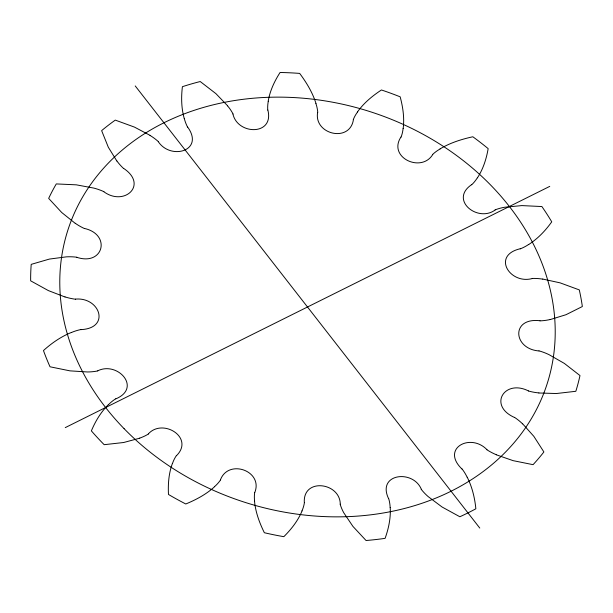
<?xml version="1.0" encoding="UTF-8"?>
<svg xmlns="http://www.w3.org/2000/svg" width="613" height="613" viewBox="0 0 613 613"><rect width="100%" height="100%" fill="white"/><g stroke="black" fill="none" stroke-linecap="round" stroke-linejoin="round"><path stroke-width="0.92" d="M317.634 112.386C313.68 134.393 349.854 143.113 353.417 119.635M304.309 502.476C302.868 477.558 340.054 482.385 340.276 504.154M403.17 128.592C404.534 117.941 402.925 107.129 400.174 96.831A281.26 229.262 17.7 0 0 381.447 89.973C372.382 95.927 363.808 102.969 357.517 111.888M268.195 101.245C269.896 90.908 274.448 81.253 280.072 72.495A281.26 229.262 17.7 0 1 299.673 73.407C306.492 82.563 312.553 92.509 315.979 103.467M254.809 492.454C263.368 470.815 228.297 458.547 220.442 479.872M172.399 463.466C168.751 473.328 167.947 484.025 168.475 494.461A281.26 229.262 17.7 0 0 185.793 503.986C196.175 499.687 206.297 494.308 214.627 486.676M302.056 510.905C298.018 520.728 291.313 529.226 283.842 536.674A281.26 229.262 17.7 0 1 264.349 532.728C259.491 522.851 255.567 512.307 254.533 501.281M400.963 137.028C387.531 157.411 421.338 173.303 432.747 154.507M477.443 177.808C483.174 169.058 486.393 158.882 488.163 148.637A281.26 229.262 17.7 0 0 472.83 136.768C461.443 139.274 450.126 142.852 440.08 148.882M176.467 455.697C194.735 437.651 162.729 417.798 148.338 433.92M108.516 404.519C100.953 411.913 95.436 421.169 91.375 430.878A281.26 229.262 17.7 0 0 104.179 444.686L123.657 442.509L139.741 438.18M471.665 184.636C449.03 199.876 477.772 222.871 495.174 209.975M528.766 244.472C537.885 238.618 545.478 230.618 551.746 221.829A281.26 229.262 17.7 0 0 541.892 206.55L521.847 205.593L504.737 207.232A49.523 40.366 17.7 0 0 495.112 209.876M115.811 398.864C142.063 387.899 117.558 360.934 97.728 370.827M65.254 427.621L549.754 186.375M71.506 332.407C61.101 336.591 51.737 343.058 43.462 350.559A281.26 229.262 17.7 0 0 50.028 366.789L69.966 370.857L87.513 371.968A49.523 40.366 17.7 0 0 97.766 370.934M520.199 248.763C491.48 255.406 509.817 284.647 532.253 278.547M550.206 319.58L565.998 314.707L582.35 306.531A281.26 229.262 17.7 0 0 579.293 289.903L560.152 282.869L542.758 279.053M81.054 329.625C110.769 328.147 99.957 296.853 75.445 299.113M540.007 320.76C510.874 317.136 512.851 348.897 538.973 350.958M538.865 392.994L556.374 393.523L575.829 391.293A281.26 229.262 17.7 0 0 579.99 375.562L564.335 363.402L549.01 354.651A49.523 40.366 17.7 0 0 539.003 350.858M76.87 257.33C103.536 266.157 111.336 234.526 84.51 228.465M64.993 296.976L48.35 290.585L30.65 280.823A281.26 229.262 17.7 0 1 31.209 264.364L49.431 259.069L66.365 256.855A49.523 40.366 17.7 0 1 76.878 257.222M528.414 390.895C504.323 378.872 487.956 405.645 514.437 417.438M496.285 454.792L513.127 460.654L533.072 464.669A281.26 229.262 17.7 0 0 543.884 451.957L533.831 436.326L522.636 423.813M103.842 191.739C124.232 206.734 148.331 184.911 123.688 168.422M150.085 135.373L134.439 127.09L115.275 120.11A281.26 229.262 17.7 0 0 101.628 130.63L108.317 147.235L116.83 161.004M75.23 223.347L61.737 212.527L48.665 198.39A281.26 229.262 17.7 0 1 56.281 183.923L76.319 184.835L93.797 188.084A49.523 40.366 17.7 0 1 103.888 191.647M486.983 449.697C470.493 432.51 440.548 448.448 461.949 468.999M158.315 141.718C170.92 160.529 204.673 150.698 187.693 127.098M227.638 105.834L215.922 93.651L200.229 81.537A281.26 229.262 17.7 0 0 182.406 86.686C181.119 97.229 181.333 108.103 184.191 118.386M135.228 85.935L479.78 528.069M421.315 489.235C412.947 469.075 376.528 473.604 388.604 498.683M467.213 477.198C472.171 487.013 474.776 497.879 475.857 508.782A281.26 229.262 17.7 0 1 459.85 516.751L442.119 507.035L428.203 496.63A49.523 40.366 17.7 0 1 421.208 489.289M232.94 114.018C237.56 135.098 274.371 135.825 267.873 110.064M390.22 507.602C390.849 518.069 388.634 528.536 385.094 538.352A281.26 229.262 17.7 0 1 366.053 540.505L352.927 526.398L343.816 512.851A49.523 40.366 17.7 0 1 340.154 504.17M227.569 105.873A49.523 40.366 17.7 0 1 233.055 113.987M267.751 110.056A49.523 40.366 17.7 0 1 268.287 101.26M315.894 103.482A49.523 40.366 17.7 0 1 317.764 112.386M353.295 119.589A49.523 40.366 17.7 0 1 357.594 111.934M403.086 128.577A49.523 40.366 17.7 0 1 401.086 137.074M432.648 154.43A49.523 40.366 17.7 0 1 440.134 148.944M477.366 177.77A49.523 40.366 17.7 0 1 471.765 184.712M528.705 244.418A49.523 40.366 17.7 0 1 520.261 248.863M532.23 278.44A49.523 40.366 17.7 0 1 542.75 279.122M550.175 319.511A49.523 40.366 17.7 0 1 540.022 320.867M538.865 392.918A49.523 40.366 17.7 0 1 528.383 390.994M514.506 417.353A49.523 40.366 17.7 0 1 522.575 423.859M496.308 454.723A49.523 40.366 17.7 0 1 486.914 449.781M462.056 468.945A49.523 40.366 17.7 0 1 467.137 477.22M388.726 498.668A49.523 40.366 17.7 0 1 390.136 507.595M304.439 502.507A49.523 40.366 17.7 0 1 301.979 510.874M254.617 501.281A49.523 40.366 17.7 0 1 254.686 492.423M220.557 479.933A49.523 40.366 17.7 0 1 214.565 486.622M172.483 463.489A49.523 40.366 17.7 0 1 176.352 455.635M148.415 434.012A49.523 40.366 17.7 0 1 139.703 438.111M108.585 404.572A49.523 40.366 17.7 0 1 115.727 398.779M71.552 332.468A49.523 40.366 17.7 0 1 81.008 329.518M75.445 299.221A49.523 40.366 17.7 0 1 65.016 296.907M84.456 228.557A49.523 40.366 17.7 0 1 75.276 223.293M123.596 168.491A49.523 40.366 17.7 0 1 116.907 160.974M150.039 135.427A49.523 40.366 17.7 0 1 158.407 141.649M187.57 127.129A49.523 40.366 17.7 0 1 184.275 118.386M124.102 428.679A251.652 205.125 17.7 0 0 543.409 394.236A251.652 205.125 17.7 0 0 255 98.08A251.652 205.125 17.7 0 0 124.102 428.679"/></g></svg>
